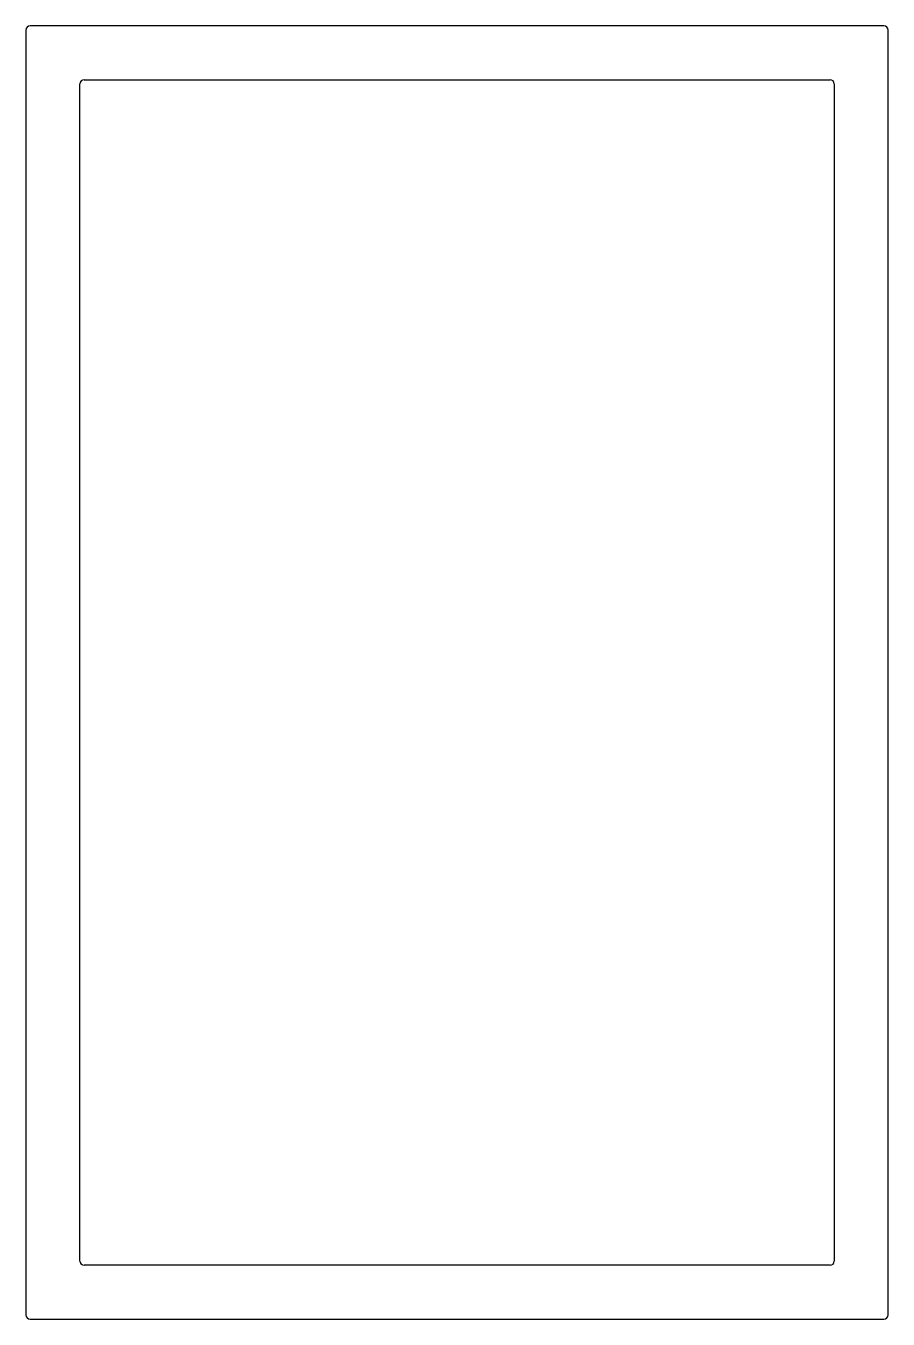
# Model space of a CAD drawing. Extents: x -23.7 to 27.1, y 4.1 to 80.3.
import ezdxf

# ---------------------------------------------------------------- set-up
doc = ezdxf.new("R2010")
doc.units = 0
doc.layers.get('0').update_dxf_attribs({"linetype": 'CONTINUOUS'})

msp = doc.modelspace()

# ---------------------------------------------------------------- linework, layer by layer
for p, q in [((-23.724, 80.042), (-23.724, 4.342)), ((26.826, 80.292), (-23.474, 80.292)), ((27.076, 4.342), (27.076, 80.042)), ((-20.299, 77.117), (23.651, 77.117)), ((-20.549, 7.517), (-20.549, 76.867)), ((23.901, 76.867), (23.901, 7.517)), ((23.651, 7.267), (-20.299, 7.267)), ((-23.474, 4.092), (26.826, 4.092))]:
    msp.add_line(p, q)
for centre, start, end in [((-23.474, 80.042), 90, 180), ((26.826, 80.042), 0, 90), ((-20.299, 76.867), 90, 180), ((23.651, 76.867), 0, 90), ((-20.299, 7.517), 180, 270), ((23.651, 7.517), 270, 360), ((-23.474, 4.342), 180, 270), ((26.826, 4.342), 270, 0)]:
    msp.add_arc(centre, 0.25, start, end)

doc.saveas('drawing.dxf')
